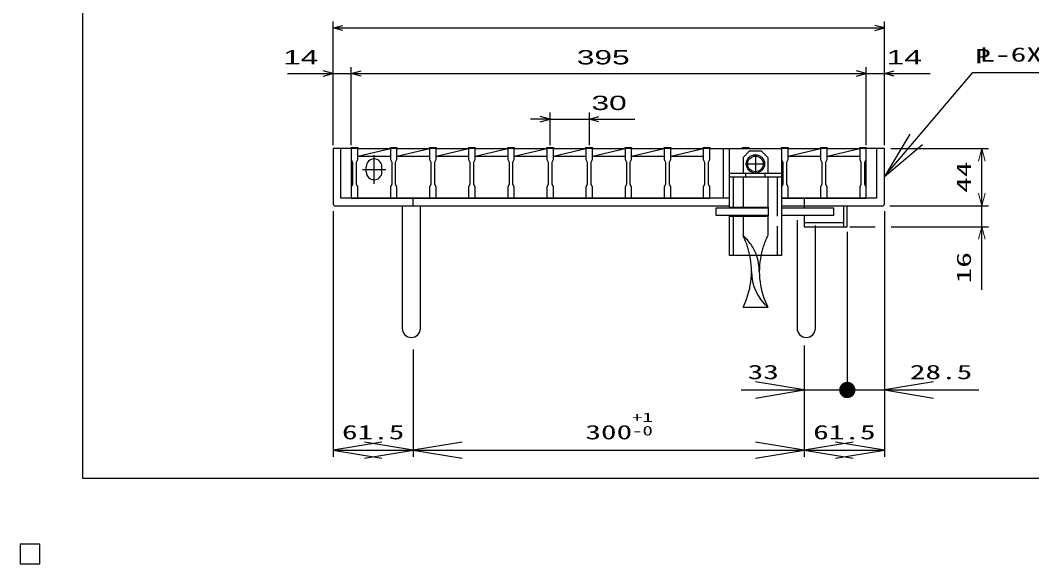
# Model space of a CAD drawing. Units: millimetres at full size, sheet at 1:5; some dimension numbers follow another scale. Extents: x -910 to 868, y -641 to 524.
# Drawn here: x -910 to -134, y -641 to -224 of the extents above; entities that cross this region are included whole.
import ezdxf
from ezdxf.enums import TextEntityAlignment as Align

# ---------------------------------------------------------------- set-up
doc = ezdxf.new("R2010")
doc.units = ezdxf.units.MM
doc.header["$LTSCALE"] = 5
doc.linetypes.add('CHAIN', pattern=[18.5, 12, -1.5, 3.5, -1.5])
doc.linetypes.add('DASHED', pattern=[7.5, 6, -1.5])
for name, color, linetype, lineweight in [('0_2', 150, 'Continuous', 25), ('16', 3, 'Continuous', 25), ('17', 2, 'Continuous', 25), ('19', 6, 'Continuous', 25), ('22', 4, 'Continuous', 25), ('29', 6, 'Continuous', 25)]:
    doc.layers.add(name, color=color, linetype=linetype, lineweight=lineweight)
doc.styles.add('ベクトル', font='')
doc.styles.add('ＭＳ ゴシック', font='')
doc.styles.get('ベクトル').set_extended_font_data('ベクトル')
doc.styles.get('ＭＳ ゴシック').set_extended_font_data('MS Gothic')

# ---------------------------------------------------------------- blocks, each defined once
blk = doc.blocks.new('open_arrow')
at = {"color": 0, "linetype": 'Continuous', "lineweight": -2}
blk.add_lwpolyline([(7.5, 1.25), (0, 0), (7.5, -1.25)], dxfattribs=at)
blk = doc.blocks.new('filled_dot')
at = {"color": 0, "linetype": 'Continuous', "lineweight": -2, "const_width": 1.25}
blk.add_lwpolyline([(-0.625, 0, 1), (0.625, 0, 1)], format="xyb", close=True, dxfattribs=at)

msp = doc.modelspace()

# ---------------------------------------------------------------- linework, layer by layer
at = {"layer": '0_2'}
for p, q in [((-862, -575.75), (-862, 524.25)), ((868, -575.75), (-862, -575.75))]:
    msp.add_line(p, q, dxfattribs=at)
at = {"layer": '16'}
for p, q in [((-656, -322.617), (-656, -321.917)), ((-656, -321.917), (-651, -321.917)), ((-656, -322.617), (-656, -331.117)), ((-651, -322.617), (-656, -322.617)), ((-656, -322.617), (-656, -360.617)), ((-651, -321.917), (-651, -322.617)), ((-651, -331.117), (-651, -322.617)), ((-651, -322.617), (-626, -322.617)), ((-651, -328.617), (-626, -322.617)), ((-626, -322.617), (-626, -321.917)), ((-626, -321.917), (-621, -321.917)), ((-626, -322.617), (-626, -331.117)), ((-621, -322.617), (-626, -322.617)), ((-621, -321.917), (-621, -322.617)), ((-621, -331.117), (-621, -322.617)), ((-621, -322.617), (-596, -322.617)), ((-621, -328.617), (-596, -322.617)), ((-596, -322.617), (-596, -321.917)), ((-596, -321.917), (-591, -321.917)), ((-596, -322.617), (-596, -331.117)), ((-591, -322.617), (-596, -322.617)), ((-591, -321.917), (-591, -322.617)), ((-591, -331.117), (-591, -322.617)), ((-591, -322.617), (-566, -322.617)), ((-591, -328.617), (-566, -322.617)), ((-566, -322.617), (-566, -321.917)), ((-566, -321.917), (-561, -321.917)), ((-566, -322.617), (-566, -331.117)), ((-561, -322.617), (-566, -322.617)), ((-561, -321.917), (-561, -322.617)), ((-561, -331.117), (-561, -322.617)), ((-561, -322.617), (-536, -322.617)), ((-561, -328.617), (-536, -322.617)), ((-536, -322.617), (-536, -321.917)), ((-536, -321.917), (-531, -321.917)), ((-536, -322.617), (-536, -331.117)), ((-531, -322.617), (-536, -322.617)), ((-531, -321.917), (-531, -322.617)), ((-531, -331.117), (-531, -322.617)), ((-531, -322.617), (-506, -322.617)), ((-531, -328.617), (-506, -322.617)), ((-506, -322.617), (-506, -321.917)), ((-506, -321.917), (-501, -321.917)), ((-506, -322.617), (-506, -331.117)), ((-501, -322.617), (-506, -322.617)), ((-501, -321.917), (-501, -322.617)), ((-501, -331.117), (-501, -322.617)), ((-501, -322.617), (-476, -322.617)), ((-501, -328.617), (-476, -322.617)), ((-476, -322.617), (-476, -321.917)), ((-476, -321.917), (-471, -321.917)), ((-476, -322.617), (-476, -331.117)), ((-471, -322.617), (-476, -322.617)), ((-471, -321.917), (-471, -322.617)), ((-471, -331.117), (-471, -322.617)), ((-471, -322.617), (-446, -322.617)), ((-471, -328.617), (-446, -322.617)), ((-446, -322.617), (-446, -321.917)), ((-446, -321.917), (-441, -321.917)), ((-446, -322.617), (-446, -331.117)), ((-441, -322.617), (-446, -322.617)), ((-441, -321.917), (-441, -322.617)), ((-441, -331.117), (-441, -322.617)), ((-441, -322.617), (-416, -322.617)), ((-441, -328.617), (-416, -322.617)), ((-416, -322.617), (-416, -321.917)), ((-416, -321.917), (-411, -321.917)), ((-416, -322.617), (-416, -331.117)), ((-411, -322.617), (-416, -322.617)), ((-411, -321.917), (-411, -322.617)), ((-411, -331.117), (-411, -322.617)), ((-411, -322.617), (-386, -322.617)), ((-411, -328.617), (-386, -322.617)), ((-386, -322.617), (-386, -321.917)), ((-386, -321.917), (-381, -321.917)), ((-386, -322.617), (-386, -331.117)), ((-381, -322.617), (-386, -322.617)), ((-381, -321.917), (-381, -322.617)), ((-381, -331.117), (-381, -322.617)), ((-381, -322.617), (-356, -322.617)), ((-356, -322.617), (-356, -321.917)), ((-356, -321.917), (-351, -321.917)), ((-351, -322.617), (-356, -322.617)), ((-351, -321.917), (-351, -322.617)), ((-351, -322.617), (-326, -322.617)), ((-326, -322.617), (-326, -321.917)), ((-326, -321.917), (-321, -321.917)), ((-326, -322.617), (-326, -331.117)), ((-321, -322.617), (-326, -322.617)), ((-321, -321.917), (-321, -322.617)), ((-321, -331.117), (-321, -322.617)), ((-321, -322.617), (-296, -322.617)), ((-321, -328.617), (-296, -322.617)), ((-296, -322.617), (-296, -321.917)), ((-296, -321.917), (-291, -321.917)), ((-296, -322.617), (-296, -331.117)), ((-291, -322.617), (-296, -322.617)), ((-291, -321.917), (-291, -322.617)), ((-291, -331.117), (-291, -322.617)), ((-291, -322.617), (-266, -322.617)), ((-291, -328.617), (-266, -322.617)), ((-266, -322.617), (-266, -321.917)), ((-266, -321.917), (-261, -321.917)), ((-266, -322.617), (-266, -331.117)), ((-261, -322.617), (-266, -322.617)), ((-261, -321.917), (-261, -322.617)), ((-261, -331.117), (-261, -322.617)), ((-261, -360.617), (-261, -322.617)), ((-656, -331.117), (-655, -333.117)), ((-655, -333.117), (-655, -350.117)), ((-652, -333.117), (-651, -331.117)), ((-652, -350.117), (-652, -333.117)), ((-651, -328.617), (-626, -328.617)), ((-638.5, -349.617), (-638.5, -327.617)), ((-626, -331.117), (-625, -333.117)), ((-625, -333.117), (-625, -350.117)), ((-622, -333.117), (-621, -331.117)), ((-622, -350.117), (-622, -333.117)), ((-621, -328.617), (-596, -328.617)), ((-596, -331.117), (-595, -333.117)), ((-595, -333.117), (-595, -350.117)), ((-592, -333.117), (-591, -331.117)), ((-592, -350.117), (-592, -333.117)), ((-591, -328.617), (-566, -328.617)), ((-566, -331.117), (-565, -333.117)), ((-565, -333.117), (-565, -350.117)), ((-562, -333.117), (-561, -331.117)), ((-562, -350.117), (-562, -333.117)), ((-561, -328.617), (-536, -328.617)), ((-536, -331.117), (-535, -333.117)), ((-535, -333.117), (-535, -350.117)), ((-532, -333.117), (-531, -331.117)), ((-532, -350.117), (-532, -333.117)), ((-531, -328.617), (-506, -328.617)), ((-506, -331.117), (-505, -333.117)), ((-505, -333.117), (-505, -350.117)), ((-502, -333.117), (-501, -331.117)), ((-502, -350.117), (-502, -333.117)), ((-501, -328.617), (-476, -328.617)), ((-476, -331.117), (-475, -333.117)), ((-475, -333.117), (-475, -350.117)), ((-472, -333.117), (-471, -331.117)), ((-472, -350.117), (-472, -333.117)), ((-471, -328.617), (-446, -328.617)), ((-446, -331.117), (-445, -333.117)), ((-445, -333.117), (-445, -350.117)), ((-442, -333.117), (-441, -331.117)), ((-442, -350.117), (-442, -333.117)), ((-441, -328.617), (-416, -328.617)), ((-416, -331.117), (-415, -333.117)), ((-415, -333.117), (-415, -350.117)), ((-412, -333.117), (-411, -331.117)), ((-412, -350.117), (-412, -333.117)), ((-411, -328.617), (-386, -328.617)), ((-386, -331.117), (-385, -333.117)), ((-385, -333.117), (-385, -350.117)), ((-382, -333.117), (-381, -331.117)), ((-382, -350.117), (-382, -333.117)), ((-326, -331.117), (-325, -333.117)), ((-325, -333.117), (-325, -350.117)), ((-322, -333.117), (-321, -331.117)), ((-322, -350.117), (-322, -333.117)), ((-321, -328.617), (-296, -328.617)), ((-296, -331.117), (-295, -333.117)), ((-295, -333.117), (-295, -350.117)), ((-292, -333.117), (-291, -331.117)), ((-292, -350.117), (-292, -333.117)), ((-291, -328.617), (-266, -328.617)), ((-266, -331.117), (-265, -333.117)), ((-265, -333.117), (-265, -350.117)), ((-262, -333.117), (-261, -331.117)), ((-262, -350.117), (-262, -333.117)), ((-647.5, -338.617), (-629.5, -338.617)), ((-644.5, -340.617), (-644.5, -336.617)), ((-632.5, -340.617), (-632.5, -336.617)), ((-655, -350.117), (-656, -352.117)), ((-656, -352.117), (-656, -360.617)), ((-651, -352.117), (-652, -350.117)), ((-651, -360.617), (-651, -352.117)), ((-625, -350.117), (-626, -352.117)), ((-626, -352.117), (-626, -360.617)), ((-621, -352.117), (-622, -350.117)), ((-621, -360.617), (-621, -352.117)), ((-595, -350.117), (-596, -352.117)), ((-596, -352.117), (-596, -360.617)), ((-591, -352.117), (-592, -350.117)), ((-591, -360.617), (-591, -352.117)), ((-565, -350.117), (-566, -352.117)), ((-566, -352.117), (-566, -360.617)), ((-561, -352.117), (-562, -350.117)), ((-561, -360.617), (-561, -352.117)), ((-535, -350.117), (-536, -352.117)), ((-536, -352.117), (-536, -360.617)), ((-531, -352.117), (-532, -350.117)), ((-531, -360.617), (-531, -352.117)), ((-505, -350.117), (-506, -352.117)), ((-506, -352.117), (-506, -360.617)), ((-501, -352.117), (-502, -350.117)), ((-501, -360.617), (-501, -352.117)), ((-475, -350.117), (-476, -352.117)), ((-476, -352.117), (-476, -360.617)), ((-471, -352.117), (-472, -350.117)), ((-471, -360.617), (-471, -352.117)), ((-445, -350.117), (-446, -352.117)), ((-446, -352.117), (-446, -360.617)), ((-441, -352.117), (-442, -350.117)), ((-441, -360.617), (-441, -352.117)), ((-415, -350.117), (-416, -352.117)), ((-416, -352.117), (-416, -360.617)), ((-411, -352.117), (-412, -350.117)), ((-411, -360.617), (-411, -352.117)), ((-385, -350.117), (-386, -352.117)), ((-386, -352.117), (-386, -360.617)), ((-381, -352.117), (-382, -350.117)), ((-381, -360.617), (-381, -352.117)), ((-325, -350.117), (-326, -352.117)), ((-326, -352.117), (-326, -360.617)), ((-321, -352.117), (-322, -350.117)), ((-321, -360.617), (-321, -352.117)), ((-295, -350.117), (-296, -352.117)), ((-296, -352.117), (-296, -360.617)), ((-291, -352.117), (-292, -350.117)), ((-291, -360.617), (-291, -352.117)), ((-265, -350.117), (-266, -352.117)), ((-266, -352.117), (-266, -360.617)), ((-261, -352.117), (-262, -350.117)), ((-261, -360.617), (-261, -352.117)), ((-656, -360.617), (-651, -360.617)), ((-651, -360.617), (-626, -360.617)), ((-626, -360.617), (-621, -360.617)), ((-621, -360.617), (-596, -360.617)), ((-596, -360.617), (-591, -360.617)), ((-591, -360.617), (-566, -360.617)), ((-566, -360.617), (-561, -360.617)), ((-561, -360.617), (-536, -360.617)), ((-536, -360.617), (-531, -360.617)), ((-531, -360.617), (-506, -360.617)), ((-506, -360.617), (-501, -360.617)), ((-501, -360.617), (-476, -360.617)), ((-476, -360.617), (-471, -360.617)), ((-471, -360.617), (-446, -360.617)), ((-446, -360.617), (-441, -360.617)), ((-441, -360.617), (-416, -360.617)), ((-416, -360.617), (-411, -360.617)), ((-411, -360.617), (-386, -360.617)), ((-386, -360.617), (-381, -360.617)), ((-326, -360.617), (-321, -360.617)), ((-321, -360.617), (-296, -360.617)), ((-296, -360.617), (-291, -360.617)), ((-291, -360.617), (-266, -360.617)), ((-266, -360.617), (-261, -360.617)), ((-895, -626.25), (-910, -626.25)), ((-910, -626.25), (-910, -641.25)), ((-895, -626.25), (-910, -626.25)), ((-910, -626.25), (-910, -641.25)), ((-895, -626.25), (-910, -626.25)), ((-910, -626.25), (-910, -641.25)), ((-895, -626.25), (-910, -626.25)), ((-910, -626.25), (-910, -641.25)), ((-895, -626.25), (-910, -626.25)), ((-910, -626.25), (-910, -641.25)), ((-895, -641.25), (-895, -626.25)), ((-895, -641.25), (-895, -626.25)), ((-895, -641.25), (-895, -626.25)), ((-895, -641.25), (-895, -626.25)), ((-895, -641.25), (-895, -626.25)), ((-910, -641.25), (-895, -641.25)), ((-910, -641.25), (-895, -641.25)), ((-910, -641.25), (-895, -641.25)), ((-910, -641.25), (-895, -641.25)), ((-910, -641.25), (-895, -641.25))]:
    msp.add_line(p, q, dxfattribs=at)
for centre, start, end in [((-638.5, -336.617), 0, 180), ((-638.5, -340.617), 180, 0)]:
    msp.add_arc(centre, 6, start, end, dxfattribs=at)
at = {"layer": '17', "color": 3}
for p, q in [((-370.5, -360.617), (-370.5, -322.617)), ((-366, -344.617), (-366, -322.617)), ((-366, -322.617), (-326, -322.617)), ((-326, -322.617), (-326, -344.617)), ((-366, -341.417), (-326, -341.417)), ((-353.5, -341.417), (-353.5, -344.617)), ((-338.5, -344.617), (-338.5, -341.417)), ((-326, -344.617), (-366, -344.617)), ((-366, -368.117), (-366, -344.617)), ((-326, -344.617), (-326, -404.617)), ((-366, -367.617), (-336, -367.617)), ((-362.8, -367.617), (-362.8, -368.117)), ((-336, -374.617), (-336, -367.617)), ((-366, -404.617), (-366, -374.117)), ((-366, -374.617), (-336, -374.617)), ((-362.8, -374.117), (-362.8, -374.617)), ((-326, -404.617), (-366, -404.617))]:
    msp.add_line(p, q, dxfattribs=at)
at = {"layer": '17'}
for p, q in [((-350.5, -324.417), (-355.5, -329.417)), ((-350.5, -324.417), (-341.5, -324.417)), ((-341.5, -324.417), (-336.5, -329.417)), ((-355.5, -329.417), (-355.5, -341.417)), ((-336.5, -329.417), (-336.5, -341.417)), ((-376, -374.117), (-376, -368.117)), ((-376, -368.117), (-336, -368.117)), ((-326, -368.117), (-286, -368.117)), ((-286, -368.117), (-286, -374.117)), ((-336, -374.117), (-376, -374.117)), ((-286, -374.117), (-326, -374.117)), ((-355.5, -444.417), (-336.5, -444.417))]:
    msp.add_line(p, q, dxfattribs=at)
at = {"layer": '17', "color": 33, "linetype": 'CHAIN'}
for p, q in [((-346, -327.817), (-346, -341.017)), ((-352.6, -334.417), (-339.4, -334.417))]:
    msp.add_line(p, q, dxfattribs=at)
at = {"layer": '17', "color": 3, "linetype": 'DASHED'}
for p, q in [((-362.8, -367.617), (-362.8, -344.617)), ((-329.2, -344.617), (-329.2, -404.617)), ((-362.8, -404.617), (-362.8, -374.617))]:
    msp.add_line(p, q, dxfattribs=at)
at = {"layer": '17', "linetype": 'DASHED'}
for p, q in [((-355.5, -344.617), (-355.5, -368.117)), ((-336.5, -344.617), (-336.5, -368.117)), ((-355.5, -374.117), (-355.5, -389.417)), ((-336.5, -374.117), (-336.5, -389.417))]:
    msp.add_line(p, q, dxfattribs=at)
at = {"layer": '17', "color": 7}
msp.add_circle((-346, -334.417), 7, dxfattribs=at)
at = {"layer": '17'}
msp.add_circle((-346, -334.417), 6, dxfattribs=at)
at = {"layer": '17', "linetype": 'DASHED'}
for centre, radius, start, end in [((-410.423, -416.917), 61.423, 11.55161, 26.59714), ((-379.5, -416.917), 36.5, 19.69337, 48.88791), ((-281.577, -416.917), 61.423, 153.40286, 168.44839)]:
    msp.add_arc(centre, radius, start, end, dxfattribs=at)
at = {"layer": '17'}
for centre, radius, start, end in [((-410.423, -416.917), 61.423, 333.40286, 11.55161), ((-379.5, -416.917), 36.5, 0, 19.69337), ((-281.577, -416.917), 61.423, 168.44839, 206.59714), ((-312.5, -416.917), 36.5, 180, 228.88791)]:
    msp.add_arc(centre, radius, start, end, dxfattribs=at)
at = {"layer": '19'}
for p, q in [((-656, -322.617), (-670, -322.617)), ((-670, -322.617), (-670, -365.617)), ((-664, -360.617), (-664, -322.617)), ((-247, -322.617), (-261, -322.617)), ((-253, -322.617), (-253, -360.617)), ((-247, -365.617), (-247, -322.617)), ((-366, -360.617), (-664, -360.617)), ((-608.5, -366.617), (-608.5, -360.617)), ((-253, -360.617), (-326, -360.617)), ((-308.5, -360.617), (-308.5, -366.617)), ((-308.5, -360.617), (-308.5, -366.617)), ((-670, -365.617), (-669, -366.617)), ((-669, -366.617), (-366, -366.617)), ((-617, -366.617), (-617, -460.617)), ((-603, -460.617), (-603, -366.617)), ((-326, -366.617), (-248, -366.617)), ((-308.5, -366.617), (-308.5, -368.117)), ((-278.5, -366.617), (-278.5, -382.617)), ((-275.5, -382.617), (-275.5, -366.617)), ((-248, -366.617), (-247, -365.617)), ((-314, -377.521), (-314, -460.617)), ((-308.5, -374.117), (-308.5, -382.617)), ((-308.5, -382.617), (-275.5, -382.617)), ((-300, -460.617), (-300, -381.617))]:
    msp.add_line(p, q, dxfattribs=at)
for centre in [(-610, -460.617), (-307, -460.617)]:
    msp.add_arc(centre, 7, 180, 0, dxfattribs=at)
at = {"layer": '22'}
for p, q in [((-670, -320.117), (-670, -225.117)), ((-670, -230.117), (-662.5, -228.117)), ((-662.5, -232.117), (-670, -230.117)), ((-670, -230.117), (-247, -230.117)), ((-247, -230.117), (-254.5, -228.117)), ((-254.5, -232.117), (-247, -230.117)), ((-247, -320.117), (-247, -225.117)), ((-670, -265.117), (-677.5, -263.117)), ((-670, -320.117), (-670, -260.117)), ((-656, -320.117), (-656, -260.117)), ((-656, -265.117), (-648.5, -263.117)), ((-261, -265.117), (-268.5, -263.117)), ((-261, -320.117), (-261, -260.117)), ((-247, -320.117), (-247, -260.117)), ((-247, -265.117), (-239.5, -263.117)), ((-705, -265.117), (-670, -265.117)), ((-677.5, -267.117), (-670, -265.117)), ((-670, -265.117), (-656, -265.117)), ((-648.5, -267.117), (-656, -265.117)), ((-656, -265.117), (-261, -265.117)), ((-268.5, -267.117), (-261, -265.117)), ((-261, -265.117), (-247, -265.117)), ((-239.5, -267.117), (-247, -265.117)), ((-247, -265.117), (-212, -265.117)), ((-503.5, -300.117), (-518.5, -300.117)), ((-503.5, -300.117), (-511, -298.117)), ((-511, -302.117), (-503.5, -300.117)), ((-503.5, -320.117), (-503.5, -295.117)), ((-503.5, -300.117), (-473.5, -300.117)), ((-473.5, -295.117), (-473.5, -320.117)), ((-473.5, -300.117), (-466, -298.117)), ((-466, -302.117), (-473.5, -300.117)), ((-473.5, -300.117), (-438.5, -300.117)), ((-242, -322.617), (-167.308, -322.617)), ((-172.308, -366.617), (-172.308, -322.617)), ((-670, -370.617), (-670, -559.078)), ((-247, -370.617), (-247, -512.908)), ((-243, -366.617), (-167.308, -366.617)), ((-172.308, -382.617), (-172.308, -366.617)), ((-247, -376.617), (-247, -559.078)), ((-275.5, -386.617), (-275.5, -512.908)), ((-275.5, -386.617), (-275.5, -512.908)), ((-273.5, -382.617), (-254.067, -382.617)), ((-241.883, -382.617), (-167.308, -382.617)), ((-172.308, -431.106), (-172.308, -382.617)), ((-608.5, -476.717), (-608.5, -559.078)), ((-608.5, -476.717), (-608.5, -559.078)), ((-308.5, -473.673), (-308.5, -559.078)), ((-308.5, -473.673), (-308.5, -559.078)), ((-308.5, -474.847), (-308.5, -512.908)), ((-356.989, -507.908), (-247, -507.908)), ((-308.5, -507.908), (-174.511, -507.908)), ((-670, -554.078), (-608.5, -554.078)), ((-608.5, -554.078), (-308.5, -554.078)), ((-308.5, -554.078), (-247, -554.078))]:
    msp.add_line(p, q, dxfattribs=at)
at = {"layer": '22', "lineweight": 13}
for p, q in [((-172.308, -322.617), (-174.896, -332.276)), ((-169.719, -332.276), (-172.308, -322.617)), ((-174.896, -356.958), (-172.308, -366.617)), ((-172.308, -366.617), (-169.719, -356.958)), ((-172.308, -382.617), (-174.896, -392.276)), ((-169.719, -392.276), (-172.308, -382.617))]:
    msp.add_line(p, q, dxfattribs=at)
at = {"layer": '22', "color": 2}
for p, q in [((-895, -626.25), (-910, -626.25)), ((-910, -626.25), (-910, -641.25)), ((-895, -626.25), (-910, -626.25)), ((-910, -626.25), (-910, -641.25)), ((-895, -626.25), (-910, -626.25)), ((-910, -626.25), (-910, -641.25)), ((-895, -641.25), (-895, -626.25)), ((-895, -641.25), (-895, -626.25)), ((-895, -641.25), (-895, -626.25)), ((-910, -641.25), (-895, -641.25)), ((-910, -641.25), (-895, -641.25)), ((-910, -641.25), (-895, -641.25))]:
    msp.add_line(p, q, dxfattribs=at)
at = {"layer": '22'}
msp.add_lwpolyline([(-247, -344.117), (-179.108, -264.29), (-37.108, -264.29)], dxfattribs=at)
at = {"layer": '29'}
msp.add_line((-278.5, -379.617), (-308.563, -379.617), dxfattribs=at)

# ---------------------------------------------------------------- block references
at = {"layer": '22', "xscale": 5, "yscale": 5}
for p, rotation in [((-247, -344.117), 49.6), ((-308.5, -507.908), 180), ((-608.5, -554.078), 180), ((-308.5, -554.078), 180), ((-247, -554.078), 180)]:
    msp.add_blockref('open_arrow', p, dxfattribs=dict(at, rotation=rotation))
for name, p in [('filled_dot', (-275.5, -507.908)), ('open_arrow', (-247, -507.908)), ('open_arrow', (-670, -554.078)), ('open_arrow', (-608.5, -554.078)), ('open_arrow', (-308.5, -554.078))]:
    msp.add_blockref(name, p, dxfattribs=at)

# ---------------------------------------------------------------- texts
at = {"layer": '22', "color": 2, "style": 'ベクトル', "width": 1.65}
for s, p in [(' 14 ', (-715, -252.617)), (' 395 ', (-489.75, -252.617)), (' 14 ', (-252, -252.617)), (' 30 ', (-478.5, -287.617))]:
    msp.add_text(s, height=11, dxfattribs=at).set_placement(p, align=Align.MIDDLE_LEFT)
at = {"layer": '22', "color": 2, "style": 'ＭＳ ゴシック', "width": 1.6}
for s, height, p in [('P', 11, (-171.437, -251.789)), ('+1', 7.331, (-432.652, -528.912)), ('-0', 7.331, (-432.652, -539.155))]:
    msp.add_text(s, height=height, dxfattribs=at).set_placement(p, align=Align.MIDDLE_CENTER)
at = {"layer": '22', "style": 'ＭＳ ゴシック', "width": 1.6}
for s, p in [('L-6X44X61.5', (-174.108, -259.29)), ('28.5', (-227.511, -502.908))]:
    msp.add_text(s, height=11, dxfattribs=at).set_placement(p, align=Align.BOTTOM_LEFT)
at = {"layer": '22', "color": 2, "style": 'ＭＳ ゴシック', "width": 1.6}
msp.add_text('44', height=11, rotation=90, dxfattribs=at).set_placement((-177.308, -344.617), align=Align.BOTTOM_CENTER)
msp.add_text('16', height=11, rotation=90, dxfattribs=at).set_placement((-177.308, -402.106), align=Align.BOTTOM_RIGHT)
at = {"layer": '22', "style": 'ＭＳ ゴシック', "width": 1.6}
msp.add_text('33', height=11, dxfattribs=at).set_placement((-327.989, -502.908), align=Align.BOTTOM_RIGHT)
for s, p in [('61.5', (-639.25, -549.078)), ('300', (-458.5, -549.078)), ('61.5', (-277.75, -549.078))]:
    msp.add_text(s, height=11, dxfattribs=at).set_placement(p, align=Align.BOTTOM_CENTER)

doc.saveas('drawing.dxf')
